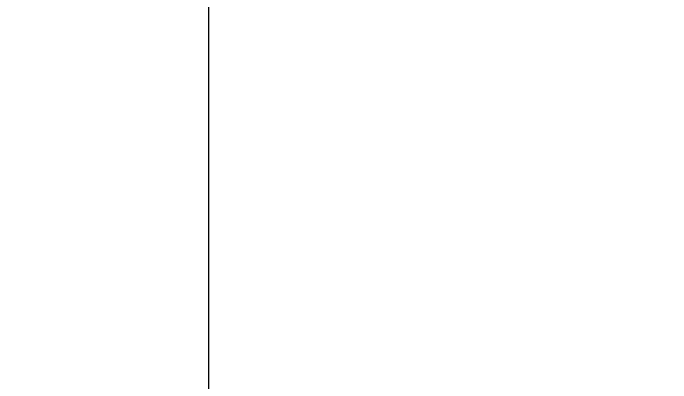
# Model space of a CAD drawing. Extents: x -1 to 1781, y -369 to 1.
# Drawn here: x 113.032199 to 113.034924, y -349.999324 to -349.99779 of the extents above; entities that cross this region are included whole.
import ezdxf

# ---------------------------------------------------------------- set-up
doc = ezdxf.new("R2010")
doc.units = 0
doc.layers.get('0').update_dxf_attribs({"lineweight": 13})
doc.layers.add('IQ_200_3D', color=1, linetype='Continuous')
doc.layers.add('IQ_CON_ELECTRICITY_INT', color=7, linetype='Continuous')

# ---------------------------------------------------------------- blocks, each defined once
blk = doc.blocks.new('ELECTRICITY')
blk.add_line((2.1213204, -2.1213204), (2.1213204, 2.1213204))

msp = doc.modelspace()

# ---------------------------------------------------------------- block references
at = {"layer": 'IQ_CON_ELECTRICITY_INT', "xscale": 25, "yscale": 25, "zscale": 25}
msp.add_blockref('ELECTRICITY', (60, -316), dxfattribs=at)

# ---------------------------------------------------------------- meshes
at = {"layer": 'IQ_200_3D'}
mesh = msp.add_polyface(dxfattribs=at)
corners = [(1780.0000717, -350.0000027, 1218.0000074), (1780.0000717, 0, 1255.0000019), (0, 0, 1255.0000019), (0, -350.0000027, 1218.0000074), (1749.0000017, -296.8519523, 1223.6184872), (468.0000312, -296.8519523, 1223.6184872), (468.0000312, -54.7606836, 1249.2109657), (1749.0000017, -54.7606836, 1249.2109657)]
mesh.append_faces([[corners[k] for k in face] for face in [(1, 7, 0), (4, 0, 7)]], dxfattribs={"vtx0": -1, "vtx1": -1})
mesh.append_faces([[corners[k] for k in face] for face in [(0, 4, 5, 3), (6, 2, 3), (3, 5, 6)]], dxfattribs={"vtx0": -1, "vtx2": -1})
mesh.append_faces([[corners[k] for k in face] for face in [(6, 7, 1, 2)]], dxfattribs={"vtx1": -1, "vtx3": -1})
mesh = msp.add_polyface(dxfattribs=at)
corners = [(1780.0000717, -350.0000027, 1064.5877146), (0, -350.0000027, 1064.5877146), (0, -300.0000023, 1005), (1780.0000717, -300.0000023, 1005)]
mesh.append_faces([[corners[k] for k in face] for face in [(0, 1, 2, 3)]])

doc.saveas('drawing.dxf')
